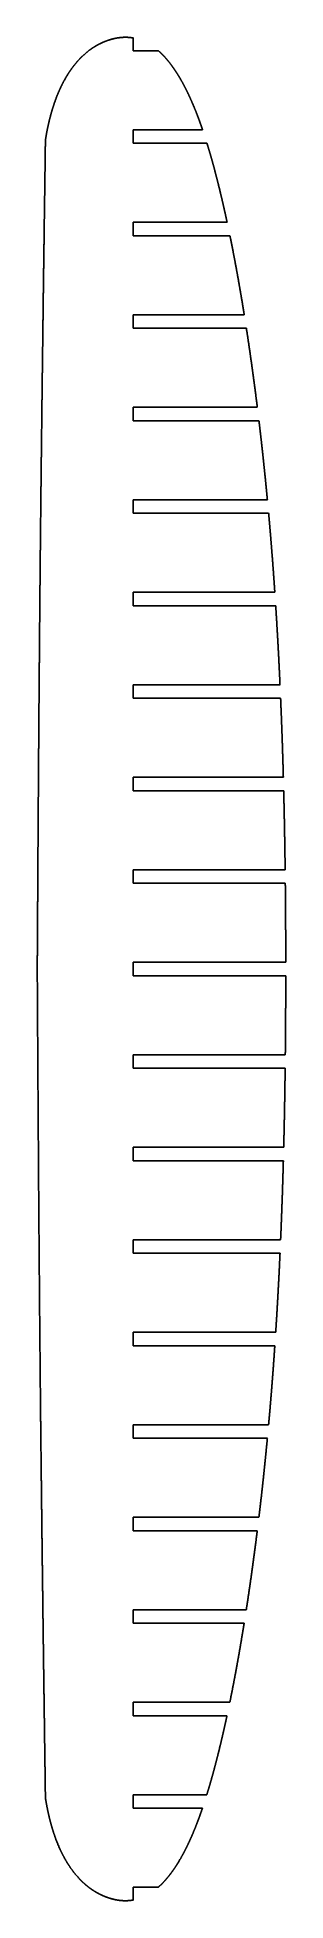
# Model space of a CAD drawing. Header units: metres. Extents: x 0 to 70, y -262 to 262.
import ezdxf

# ---------------------------------------------------------------- set-up
doc = ezdxf.new("R2010")
doc.units = ezdxf.units.M

msp = doc.modelspace()

# ---------------------------------------------------------------- linework, layer by layer
for p, q in [((26.99, 258.1, 1029), (34.04, 258.1, 1029)), ((26.99, 235.9, 1029), (46.48, 235.9, 1029)), ((26.99, 232.1, 1029), (47.71, 232.1, 1029)), ((26.99, 209.9, 1029), (53.38, 209.9, 1029)), ((26.99, 206.1, 1029), (54.18, 206.1, 1029)), ((26.99, 183.9, 1029), (58.2, 183.9, 1029)), ((26.99, 180.1, 1029), (58.8, 180.1, 1029)), ((26.99, 157.9, 1029), (61.88, 157.9, 1029)), ((26.99, 154.1, 1029), (62.34, 154.1, 1029)), ((26.99, 131.9, 1029), (64.71, 131.9, 1029)), ((26.99, 128.1, 1029), (65.06, 128.1, 1029)), ((26.99, 105.9, 1029), (66.8, 105.9, 1029)), ((26.99, 102.1, 1029), (67.05, 102.1, 1029)), ((26.99, 79.9, 1029), (68.26, 79.9, 1029)), ((26.99, 76.1, 1029), (68.43, 76.1, 1029)), ((26.99, 53.9, 1029), (69.2, 53.9, 1029)), ((26.99, 50.1, 1029), (69.3, 50.1, 1029)), ((26.99, 27.9, 1029), (69.71, 27.9, 1029)), ((26.99, 24.1, 1029), (69.75, 24.1, 1029)), ((26.99, 1.9, 1029), (69.87, 1.9, 1029)), ((26.99, -1.9, 1029), (69.87, -1.9, 1029)), ((26.99, -24.1, 1029), (69.75, -24.1, 1029)), ((26.99, -27.9, 1029), (69.71, -27.9, 1029)), ((26.99, -50.1, 1029), (69.3, -50.1, 1029)), ((26.99, -53.9, 1029), (69.2, -53.9, 1029)), ((26.99, -76.1, 1029), (68.43, -76.1, 1029)), ((26.99, -79.9, 1029), (68.27, -79.9, 1029)), ((26.99, -102.1, 1029), (67.05, -102.1, 1029)), ((26.99, -105.9, 1029), (66.8, -105.9, 1029)), ((26.99, -128.1, 1029), (65.05, -128.1, 1029)), ((26.99, -131.9, 1029), (64.7, -131.9, 1029)), ((26.99, -154.1, 1029), (62.33, -154.1, 1029)), ((26.99, -157.9, 1029), (61.86, -157.9, 1029)), ((26.99, -180.1, 1029), (58.77, -180.1, 1029)), ((26.99, -183.9, 1029), (58.17, -183.9, 1029)), ((26.99, -206.1, 1029), (54.15, -206.1, 1029)), ((26.99, -209.9, 1029), (53.35, -209.9, 1029)), ((26.99, -232.1, 1029), (47.67, -232.1, 1029)), ((26.99, -235.9, 1029), (46.44, -235.9, 1029)), ((26.99, -258.1, 1029), (34.01, -258.1, 1029))]:
    msp.add_line(p, q)
for points, knots in [([(26.99, 261.68, 1029), (26.99, 261.68, 1029), (26.99, 261.68, 1029), (26.99, 261.68, 1029), (26.99, 261.68, 1029), (26.99, 261.68, 1029), (26.99, 261.68, 1029), (26.99, 261.68, 1029), (26.36, 261.79, 1029), (25.72, 261.87, 1029), (25.08, 261.9, 1029), (24.44, 261.9, 1029), (23.8, 261.86, 1029), (23.17, 261.79, 1029), (22.54, 261.69, 1029), (21.66, 261.51, 1029), (21.42, 261.45, 1029), (21.17, 261.39, 1029), (20.92, 261.32, 1029), (20.67, 261.25, 1029), (20.43, 261.18, 1029), (20.18, 261.1, 1029), (19.11, 260.74, 1029), (18.31, 260.41, 1029), (17.52, 260.05, 1029), (16.75, 259.64, 1029), (16, 259.19, 1029), (15.28, 258.7, 1029), (14.59, 258.18, 1029), (13, 256.88, 1029), (12.14, 256.07, 1029), (11.32, 255.21, 1029), (10.55, 254.3, 1029), (9.83, 253.36, 1029), (9.16, 252.38, 1029), (8.53, 251.38, 1029), (7.43, 249.47, 1029), (6.95, 248.57, 1029), (6.51, 247.65, 1029), (6.09, 246.72, 1029), (5.69, 245.78, 1029), (5.32, 244.83, 1029), (4.98, 243.87, 1029), (4.26, 241.69, 1029), (3.89, 240.46, 1029), (3.55, 239.23, 1029), (3.25, 237.98, 1029), (2.97, 236.73, 1029), (2.72, 235.48, 1029), (2.5, 234.22, 1029), (2.3, 232.95, 1029)], [0, 0, 0, 0, 0, 0, 0, 0, 0, 0.000055, 0.000055, 0.000055, 0.000055, 0.000055, 0.000055, 0.000055, 0.123267, 0.123267, 0.123267, 0.123267, 0.123267, 0.123267, 0.123267, 0.172522, 0.172522, 0.172522, 0.172522, 0.172522, 0.172522, 0.172522, 0.337633, 0.337633, 0.337633, 0.337633, 0.337633, 0.337633, 0.337633, 0.562753, 0.562753, 0.562753, 0.562753, 0.562753, 0.562753, 0.562753, 0.756719, 0.756719, 0.756719, 0.756719, 0.756719, 0.756719, 0.756719, 1, 1, 1, 1, 1, 1, 1, 1, 1]), ([(46.48, 235.9, 1029), (46.45, 235.97, 1029), (46.43, 236.05, 1029), (46.4, 236.12, 1029), (46.38, 236.2, 1029), (46.35, 236.27, 1029), (46.33, 236.34, 1029), (46.3, 236.42, 1029), (46.07, 237.08, 1029), (45.86, 237.67, 1029), (45.65, 238.26, 1029), (45.44, 238.84, 1029), (45.22, 239.43, 1029), (45, 240.01, 1029), (44.77, 240.59, 1029), (44.14, 242.16, 1029), (43.74, 243.14, 1029), (43.32, 244.12, 1029), (42.88, 245.09, 1029), (42.43, 246.05, 1029), (41.96, 247, 1029), (41.48, 247.95, 1029), (40.55, 249.66, 1029), (40.11, 250.44, 1029), (39.65, 251.2, 1029), (39.18, 251.95, 1029), (38.69, 252.7, 1029), (38.19, 253.43, 1029), (37.66, 254.14, 1029), (36.76, 255.28, 1029), (36.4, 255.71, 1029), (36.03, 256.13, 1029), (35.66, 256.55, 1029), (35.27, 256.95, 1029), (34.87, 257.35, 1029), (34.46, 257.73, 1029), (34.04, 258.1, 1029)], [0, 0, 0, 0, 0, 0, 0, 0, 0, 0.024114, 0.024114, 0.024114, 0.024114, 0.024114, 0.024114, 0.024114, 0.218389, 0.218389, 0.218389, 0.218389, 0.218389, 0.218389, 0.218389, 0.549039, 0.549039, 0.549039, 0.549039, 0.549039, 0.549039, 0.549039, 0.825492, 0.825492, 0.825492, 0.825492, 0.825492, 0.825492, 0.825492, 1, 1, 1, 1, 1, 1, 1, 1, 1]), ([(2.3, 232.95, 1029), (2.3, 232.95, 1029), (2.3, 232.95, 1029), (2.3, 232.95, 1029), (2.3, 232.95, 1029), (2.3, 232.95, 1029), (2.3, 232.95, 1029), (2.3, 232.95, 1029), (2.3, 232.95, 1029), (2.3, 232.95, 1029), (2.3, 232.95, 1029), (2.3, 232.94, 1029), (2.3, 232.94, 1029), (2.3, 232.93, 1029), (2.3, 232.92, 1029), (2.3, 232.9, 1029), (2.3, 232.89, 1029), (2.3, 232.88, 1029), (2.3, 232.86, 1029), (2.3, 232.84, 1029), (2.3, 232.82, 1029), (2.3, 232.79, 1029), (2.3, 232.74, 1029), (2.3, 232.72, 1029), (2.3, 232.7, 1029), (2.3, 232.68, 1029), (2.3, 232.65, 1029), (2.3, 232.63, 1029), (2.3, 232.6, 1029), (2.3, 232.52, 1029), (2.3, 232.48, 1029), (2.3, 232.43, 1029), (2.3, 232.37, 1029), (2.29, 232.32, 1029), (2.29, 232.25, 1029), (2.29, 232.19, 1029), (2.29, 232.04, 1029), (2.29, 231.95, 1029), (2.29, 231.86, 1029), (2.29, 231.76, 1029), (2.29, 231.66, 1029), (2.28, 231.55, 1029), (2.28, 231.44, 1029), (2.28, 231.09, 1029), (2.28, 230.88, 1029), (2.27, 230.66, 1029), (2.27, 230.44, 1029), (2.27, 230.22, 1029), (2.26, 230, 1029), (2.26, 229.78, 1029), (2.25, 229.2, 1029), (2.25, 228.84, 1029), (2.24, 228.48, 1029), (2.24, 228.12, 1029), (2.23, 227.76, 1029), (2.23, 227.39, 1029), (2.22, 227.03, 1029), (2.21, 225.9, 1029), (2.2, 225.13, 1029), (2.19, 224.35, 1029), (2.18, 223.58, 1029), (2.17, 222.81, 1029), (2.15, 222.04, 1029), (2.14, 221.27, 1029), (2.13, 219.98, 1029), (2.12, 219.44, 1029), (2.11, 218.89, 1029), (2.1, 218.32, 1029), (2.1, 217.73, 1029), (2.09, 217.13, 1029), (2.08, 216.5, 1029), (2.07, 215.52, 1029), (2.06, 215.19, 1029), (2.06, 214.85, 1029), (2.05, 214.51, 1029), (2.05, 214.18, 1029), (2.04, 213.84, 1029), (2.04, 213.5, 1029), (2.03, 212.75, 1029), (2.02, 212.33, 1029), (2.02, 211.91, 1029), (2.01, 211.48, 1029), (2, 211.04, 1029), (2, 210.59, 1029), (1.99, 210.14, 1029), (1.96, 207.55, 1029), (1.93, 205.41, 1029), (1.9, 203.27, 1029), (1.87, 201.13, 1029), (1.84, 198.99, 1029), (1.81, 196.85, 1029), (1.78, 194.71, 1029), (1.68, 187, 1029), (1.61, 181.43, 1029), (1.54, 175.86, 1029), (1.47, 170.3, 1029), (1.4, 164.73, 1029), (1.33, 159.16, 1029), (1.27, 153.6, 1029), (1.16, 144.12, 1029), (1.11, 140.21, 1029), (1.07, 136.3, 1029), (1.03, 132.39, 1029), (0.98, 128.49, 1029), (0.94, 124.58, 1029), (0.9, 120.67, 1029), (0.83, 112.85, 1029), (0.79, 108.93, 1029), (0.75, 105.02, 1029), (0.72, 101.1, 1029), (0.68, 97.19, 1029), (0.65, 93.27, 1029), (0.62, 89.36, 1029), (0.56, 82.22, 1029), (0.53, 79, 1029), (0.51, 75.78, 1029), (0.48, 72.55, 1029), (0.46, 69.33, 1029), (0.44, 66.11, 1029), (0.41, 62.88, 1029), (0.37, 56.78, 1029), (0.35, 53.9, 1029), (0.33, 51.02, 1029), (0.31, 48.14, 1029), (0.29, 45.27, 1029), (0.27, 42.39, 1029), (0.25, 39.51, 1029), (0.22, 34.73, 1029), (0.21, 32.83, 1029), (0.2, 30.93, 1029), (0.19, 29.03, 1029), (0.17, 27.13, 1029), (0.16, 25.23, 1029), (0.15, 23.33, 1029), (0.14, 20.76, 1029), (0.13, 20.08, 1029), (0.13, 19.4, 1029), (0.12, 18.72, 1029), (0.12, 18.04, 1029), (0.11, 17.36, 1029), (0.11, 16.68, 1029), (0.1, 15.4, 1029), (0.1, 14.81, 1029), (0.1, 14.21, 1029), (0.09, 13.62, 1029), (0.09, 13.02, 1029), (0.08, 12.43, 1029), (0.08, 11.83, 1029), (0.07, 10.55, 1029), (0.07, 9.86, 1029), (0.06, 9.17, 1029), (0.06, 8.48, 1029), (0.06, 7.79, 1029), (0.05, 7.1, 1029), (0.05, 6.41, 1029), (0.04, 5.36, 1029), (0.04, 5.01, 1029), (0.04, 4.65, 1029), (0.03, 4.3, 1029), (0.03, 3.94, 1029), (0.03, 3.59, 1029), (0.03, 3.23, 1029), (0.03, 2.68, 1029), (0.02, 2.5, 1029), (0.02, 2.32, 1029), (0.02, 2.15, 1029), (0.02, 2, 1029), (0.02, 1.85, 1029), (0.02, 1.71, 1029), (0.02, 1.47, 1029), (0.02, 1.36, 1029), (0.02, 1.24, 1029), (0.02, 1.13, 1029), (0.02, 1.02, 1029), (0.01, 0.91, 1029), (0.01, 0.8, 1029), (0.01, 0.65, 1029), (0.01, 0.62, 1029), (0.01, 0.58, 1029), (0.01, 0.55, 1029), (0.01, 0.52, 1029), (0.01, 0.49, 1029), (0.01, 0.46, 1029), (0.01, 0.38, 1029), (0.01, 0.34, 1029), (0.01, 0.3, 1029), (0.01, 0.27, 1029), (0.01, 0.24, 1029), (0.01, 0.21, 1029), (0.01, 0.18, 1029), (0.01, 0.13, 1029), (0.01, 0.11, 1029), (0.01, 0.09, 1029), (0.01, 0.08, 1029), (0.01, 0.06, 1029), (0.01, 0.05, 1029), (0.01, 0.04, 1029), (0.01, 0.03, 1029), (0.01, 0.02, 1029), (0.01, 0.01, 1029), (0.01, 0.01, 1029), (0.01, 0, 1029), (0.01, 0, 1029), (0.01, 0, 1029), (0.01, 0, 1029), (0.01, 0, 1029), (0.01, 0, 1029), (0.01, 0, 1029), (0.01, 0, 1029), (0.01, 0, 1029), (0.01, -0.01, 1029), (0.01, -0.02, 1029), (0.01, -0.03, 1029), (0.01, -0.03, 1029), (0.01, -0.05, 1029), (0.01, -0.06, 1029), (0.01, -0.08, 1029), (0.01, -0.1, 1029), (0.01, -0.14, 1029), (0.01, -0.17, 1029), (0.01, -0.2, 1029), (0.01, -0.24, 1029), (0.01, -0.28, 1029), (0.01, -0.32, 1029), (0.01, -0.37, 1029), (0.01, -0.47, 1029), (0.01, -0.52, 1029), (0.01, -0.57, 1029), (0.01, -0.63, 1029), (0.01, -0.69, 1029), (0.01, -0.76, 1029), (0.01, -0.83, 1029), (0.01, -0.98, 1029), (0.02, -1.06, 1029), (0.02, -1.14, 1029), (0.02, -1.23, 1029), (0.02, -1.33, 1029), (0.02, -1.43, 1029), (0.02, -1.54, 1029), (0.02, -1.87, 1029), (0.02, -2.09, 1029), (0.02, -2.31, 1029), (0.02, -2.53, 1029), (0.03, -2.75, 1029), (0.03, -2.97, 1029), (0.03, -3.19, 1029), (0.03, -3.77, 1029), (0.03, -4.13, 1029), (0.04, -4.5, 1029), (0.04, -4.86, 1029), (0.04, -5.23, 1029), (0.04, -5.59, 1029), (0.05, -5.95, 1029), (0.05, -7.09, 1029), (0.06, -7.87, 1029), (0.06, -8.64, 1029), (0.07, -9.42, 1029), (0.07, -10.19, 1029), (0.08, -10.97, 1029), (0.08, -11.75, 1029), (0.09, -13.04, 1029), (0.09, -13.58, 1029), (0.09, -14.14, 1029), (0.1, -14.71, 1029), (0.1, -15.3, 1029), (0.11, -15.91, 1029), (0.11, -16.54, 1029), (0.12, -17.52, 1029), (0.12, -17.86, 1029), (0.12, -18.2, 1029), (0.12, -18.53, 1029), (0.12, -18.87, 1029), (0.13, -19.21, 1029), (0.13, -19.55, 1029), (0.13, -20.3, 1029), (0.13, -20.73, 1029), (0.14, -21.15, 1029), (0.14, -21.59, 1029), (0.14, -22.03, 1029), (0.15, -22.47, 1029), (0.15, -22.93, 1029), (0.16, -25.54, 1029), (0.18, -27.69, 1029), (0.19, -29.84, 1029), (0.2, -31.99, 1029), (0.22, -34.14, 1029), (0.23, -36.29, 1029), (0.25, -38.44, 1029), (0.3, -46.18, 1029), (0.33, -51.76, 1029), (0.37, -57.35, 1029), (0.41, -62.94, 1029), (0.45, -68.52, 1029), (0.49, -74.11, 1029), (0.54, -79.7, 1029), (0.62, -89.2, 1029), (0.65, -93.11, 1029), (0.68, -97.02, 1029), (0.72, -100.94, 1029), (0.75, -104.85, 1029), (0.79, -108.76, 1029), (0.83, -112.68, 1029), (0.9, -120.5, 1029), (0.94, -124.41, 1029), (0.98, -128.32, 1029), (1.02, -132.23, 1029), (1.07, -136.14, 1029), (1.11, -140.05, 1029), (1.16, -143.96, 1029), (1.24, -151.08, 1029), (1.28, -154.29, 1029), (1.31, -157.51, 1029), (1.35, -160.72, 1029), (1.39, -163.93, 1029), (1.43, -167.15, 1029), (1.47, -170.36, 1029), (1.55, -176.44, 1029), (1.58, -179.31, 1029), (1.62, -182.17, 1029), (1.66, -185.04, 1029), (1.69, -187.91, 1029), (1.73, -190.78, 1029), (1.77, -193.64, 1029), (1.83, -198.4, 1029), (1.86, -200.29, 1029), (1.88, -202.18, 1029), (1.91, -204.07, 1029), (1.94, -205.96, 1029), (1.96, -207.85, 1029), (1.99, -209.74, 1029), (2.02, -212.3, 1029), (2.03, -212.98, 1029), (2.04, -213.66, 1029), (2.05, -214.33, 1029), (2.06, -215.01, 1029), (2.07, -215.69, 1029), (2.08, -216.36, 1029), (2.09, -217.63, 1029), (2.1, -218.22, 1029), (2.11, -218.81, 1029), (2.12, -219.41, 1029), (2.13, -220, 1029), (2.13, -220.59, 1029), (2.14, -221.18, 1029), (2.16, -222.46, 1029), (2.17, -223.15, 1029), (2.18, -223.83, 1029), (2.19, -224.52, 1029), (2.2, -225.21, 1029), (2.21, -225.89, 1029), (2.22, -226.58, 1029), (2.23, -227.62, 1029), (2.24, -227.97, 1029), (2.24, -228.33, 1029), (2.25, -228.68, 1029), (2.25, -229.03, 1029), (2.25, -229.39, 1029), (2.26, -229.74, 1029), (2.27, -230.29, 1029), (2.27, -230.47, 1029), (2.27, -230.65, 1029), (2.27, -230.81, 1029), (2.28, -230.97, 1029), (2.28, -231.12, 1029), (2.28, -231.25, 1029), (2.28, -231.5, 1029), (2.29, -231.61, 1029), (2.29, -231.72, 1029), (2.29, -231.83, 1029), (2.29, -231.94, 1029), (2.29, -232.05, 1029), (2.29, -232.16, 1029), (2.29, -232.3, 1029), (2.3, -232.34, 1029), (2.3, -232.37, 1029), (2.3, -232.41, 1029), (2.3, -232.44, 1029), (2.3, -232.47, 1029), (2.3, -232.5, 1029), (2.3, -232.57, 1029), (2.3, -232.61, 1029), (2.3, -232.65, 1029), (2.3, -232.69, 1029), (2.3, -232.72, 1029), (2.3, -232.75, 1029), (2.3, -232.77, 1029), (2.3, -232.82, 1029), (2.3, -232.84, 1029), (2.3, -232.86, 1029), (2.3, -232.88, 1029), (2.3, -232.89, 1029), (2.3, -232.9, 1029), (2.3, -232.91, 1029), (2.3, -232.93, 1029), (2.3, -232.93, 1029), (2.3, -232.94, 1029), (2.3, -232.94, 1029), (2.3, -232.94, 1029), (2.3, -232.94, 1029), (2.3, -232.95, 1029), (2.3, -232.95, 1029), (2.3, -232.95, 1029), (2.3, -232.95, 1029), (2.3, -232.95, 1029), (2.3, -232.95, 1029), (2.3, -232.95, 1029), (2.3, -232.95, 1029), (2.3, -232.95, 1029)], [0, 0, 0, 0, 0, 0, 0, 0, 0, 0.003151, 0.003151, 0.003151, 0.003151, 0.003151, 0.003151, 0.003151, 0.006443, 0.006443, 0.006443, 0.006443, 0.006443, 0.006443, 0.006443, 0.010064, 0.010064, 0.010064, 0.010064, 0.010064, 0.010064, 0.010064, 0.012368, 0.012368, 0.012368, 0.012368, 0.012368, 0.012368, 0.012368, 0.015659, 0.015659, 0.015659, 0.015659, 0.015659, 0.015659, 0.015659, 0.01928, 0.01928, 0.01928, 0.01928, 0.01928, 0.01928, 0.01928, 0.02568, 0.02568, 0.02568, 0.02568, 0.02568, 0.02568, 0.02568, 0.036288, 0.036288, 0.036288, 0.036288, 0.036288, 0.036288, 0.036288, 0.058862, 0.058862, 0.058862, 0.058862, 0.058862, 0.058862, 0.058862, 0.074061, 0.074061, 0.074061, 0.074061, 0.074061, 0.074061, 0.074061, 0.082047, 0.082047, 0.082047, 0.082047, 0.082047, 0.082047, 0.082047, 0.091822, 0.091822, 0.091822, 0.091822, 0.091822, 0.091822, 0.091822, 0.137649, 0.137649, 0.137649, 0.137649, 0.137649, 0.137649, 0.137649, 0.256848, 0.256848, 0.256848, 0.256848, 0.256848, 0.256848, 0.256848, 0.340534, 0.340534, 0.340534, 0.340534, 0.340534, 0.340534, 0.340534, 0.424336, 0.424336, 0.424336, 0.424336, 0.424336, 0.424336, 0.424336, 0.493347, 0.493347, 0.493347, 0.493347, 0.493347, 0.493347, 0.493347, 0.554987, 0.554987, 0.554987, 0.554987, 0.554987, 0.554987, 0.554987, 0.595649, 0.595649, 0.595649, 0.595649, 0.595649, 0.595649, 0.595649, 0.610205, 0.610205, 0.610205, 0.610205, 0.610205, 0.610205, 0.610205, 0.622942, 0.622942, 0.622942, 0.622942, 0.622942, 0.622942, 0.622942, 0.637726, 0.637726, 0.637726, 0.637726, 0.637726, 0.637726, 0.637726, 0.645335, 0.645335, 0.645335, 0.645335, 0.645335, 0.645335, 0.645335, 0.649536, 0.649536, 0.649536, 0.649536, 0.649536, 0.649536, 0.649536, 0.653092, 0.653092, 0.653092, 0.653092, 0.653092, 0.653092, 0.653092, 0.654314, 0.654314, 0.654314, 0.654314, 0.654314, 0.654314, 0.654314, 0.656351, 0.656351, 0.656351, 0.656351, 0.656351, 0.656351, 0.656351, 0.658388, 0.658388, 0.658388, 0.658388, 0.658388, 0.658388, 0.658388, 0.660551, 0.660551, 0.660551, 0.660551, 0.660551, 0.660551, 0.660551, 0.662606, 0.662606, 0.662606, 0.662606, 0.662606, 0.662606, 0.662606, 0.664643, 0.664643, 0.664643, 0.664643, 0.664643, 0.664643, 0.664643, 0.666679, 0.666679, 0.666679, 0.666679, 0.666679, 0.666679, 0.666679, 0.668376, 0.668376, 0.668376, 0.668376, 0.668376, 0.668376, 0.668376, 0.670073, 0.670073, 0.670073, 0.670073, 0.670073, 0.670073, 0.670073, 0.673372, 0.673372, 0.673372, 0.673372, 0.673372, 0.673372, 0.673372, 0.678842, 0.678842, 0.678842, 0.678842, 0.678842, 0.678842, 0.678842, 0.69048, 0.69048, 0.69048, 0.69048, 0.69048, 0.69048, 0.69048, 0.698317, 0.698317, 0.698317, 0.698317, 0.698317, 0.698317, 0.698317, 0.702434, 0.702434, 0.702434, 0.702434, 0.702434, 0.702434, 0.702434, 0.707473, 0.707473, 0.707473, 0.707473, 0.707473, 0.707473, 0.707473, 0.731095, 0.731095, 0.731095, 0.731095, 0.731095, 0.731095, 0.731095, 0.792457, 0.792457, 0.792457, 0.792457, 0.792457, 0.792457, 0.792457, 0.83544, 0.83544, 0.83544, 0.83544, 0.83544, 0.83544, 0.83544, 0.878381, 0.878381, 0.878381, 0.878381, 0.878381, 0.878381, 0.878381, 0.913679, 0.913679, 0.913679, 0.913679, 0.913679, 0.913679, 0.913679, 0.94517, 0.94517, 0.94517, 0.94517, 0.94517, 0.94517, 0.94517, 0.96593, 0.96593, 0.96593, 0.96593, 0.96593, 0.96593, 0.96593, 0.97336, 0.97336, 0.97336, 0.97336, 0.97336, 0.97336, 0.97336, 0.979861, 0.979861, 0.979861, 0.979861, 0.979861, 0.979861, 0.979861, 0.987408, 0.987408, 0.987408, 0.987408, 0.987408, 0.987408, 0.987408, 0.991291, 0.991291, 0.991291, 0.991291, 0.991291, 0.991291, 0.991291, 0.993436, 0.993436, 0.993436, 0.993436, 0.993436, 0.993436, 0.993436, 0.995251, 0.995251, 0.995251, 0.995251, 0.995251, 0.995251, 0.995251, 0.995875, 0.995875, 0.995875, 0.995875, 0.995875, 0.995875, 0.995875, 0.996915, 0.996915, 0.996915, 0.996915, 0.996915, 0.996915, 0.996915, 0.997955, 0.997955, 0.997955, 0.997955, 0.997955, 0.997955, 0.997955, 0.998683, 0.998683, 0.998683, 0.998683, 0.998683, 0.998683, 0.998683, 1, 1, 1, 1, 1, 1, 1, 1, 1]), ([(53.38, 209.9, 1029), (53.13, 211.06, 1029), (52.88, 212.22, 1029), (52.62, 213.38, 1029), (52.36, 214.54, 1029), (52.09, 215.7, 1029), (51.82, 216.86, 1029), (51.54, 218.01, 1029), (50.89, 220.69, 1029), (50.51, 222.2, 1029), (50.12, 223.72, 1029), (49.71, 225.23, 1029), (49.3, 226.74, 1029), (48.88, 228.24, 1029), (48.43, 229.74, 1029), (47.95, 231.35, 1029), (47.91, 231.46, 1029), (47.88, 231.56, 1029), (47.85, 231.67, 1029), (47.81, 231.78, 1029), (47.78, 231.89, 1029), (47.75, 231.99, 1029), (47.71, 232.1, 1029)], [0, 0, 0, 0, 0, 0, 0, 0, 0, 0.414765, 0.414765, 0.414765, 0.414765, 0.414765, 0.414765, 0.414765, 0.960436, 0.960436, 0.960436, 0.960436, 0.960436, 0.960436, 0.960436, 1, 1, 1, 1, 1, 1, 1, 1, 1]), ([(58.2, 183.9, 1029), (58.15, 184.19, 1029), (58.11, 184.48, 1029), (58.06, 184.77, 1029), (58.01, 185.06, 1029), (57.96, 185.35, 1029), (57.92, 185.64, 1029), (57.87, 185.93, 1029), (57.41, 188.72, 1029), (56.99, 191.21, 1029), (56.56, 193.7, 1029), (56.11, 196.18, 1029), (55.65, 198.67, 1029), (55.18, 201.15, 1029), (54.69, 203.63, 1029), (54.18, 206.1, 1029)], [0, 0, 0, 0, 0, 0, 0, 0, 0, 0.10432, 0.10432, 0.10432, 0.10432, 0.10432, 0.10432, 0.10432, 1, 1, 1, 1, 1, 1, 1, 1, 1]), ([(64.71, 131.9, 1029), (64.63, 132.72, 1029), (64.55, 133.54, 1029), (64.47, 134.36, 1029), (64.4, 135.18, 1029), (64.31, 136, 1029), (64.23, 136.82, 1029), (64.15, 137.64, 1029), (63.95, 139.6, 1029), (63.83, 140.75, 1029), (63.71, 141.89, 1029), (63.59, 143.04, 1029), (63.47, 144.18, 1029), (63.35, 145.32, 1029), (63.22, 146.45, 1029), (63, 148.4, 1029), (62.91, 149.22, 1029), (62.82, 150.03, 1029), (62.72, 150.85, 1029), (62.63, 151.66, 1029), (62.53, 152.47, 1029), (62.44, 153.29, 1029), (62.34, 154.1, 1029)], [0, 0, 0, 0, 0, 0, 0, 0, 0, 0.293721, 0.293721, 0.293721, 0.293721, 0.293721, 0.293721, 0.293721, 0.704969, 0.704969, 0.704969, 0.704969, 0.704969, 0.704969, 0.704969, 1, 1, 1, 1, 1, 1, 1, 1, 1]), ([(66.8, 105.9, 1029), (66.76, 106.5, 1029), (66.72, 107.09, 1029), (66.68, 107.69, 1029), (66.64, 108.29, 1029), (66.6, 108.89, 1029), (66.55, 109.48, 1029), (66.51, 110.08, 1029), (66.31, 112.86, 1029), (66.15, 115.04, 1029), (65.98, 117.22, 1029), (65.81, 119.39, 1029), (65.63, 121.57, 1029), (65.44, 123.75, 1029), (65.25, 125.92, 1029), (65.06, 128.1, 1029)], [0, 0, 0, 0, 0, 0, 0, 0, 0, 0.215127, 0.215127, 0.215127, 0.215127, 0.215127, 0.215127, 0.215127, 1, 1, 1, 1, 1, 1, 1, 1, 1]), ([(69.2, 53.9, 1029), (69.13, 56.43, 1029), (69.06, 58.96, 1029), (68.98, 61.49, 1029), (68.9, 64.02, 1029), (68.81, 66.55, 1029), (68.72, 69.07, 1029), (68.62, 71.6, 1029), (68.5, 74.38, 1029), (68.49, 74.62, 1029), (68.48, 74.87, 1029), (68.47, 75.12, 1029), (68.46, 75.36, 1029), (68.45, 75.61, 1029), (68.44, 75.85, 1029), (68.43, 76.1, 1029)], [0, 0, 0, 0, 0, 0, 0, 0, 0, 0.911274, 0.911274, 0.911274, 0.911274, 0.911274, 0.911274, 0.911274, 1, 1, 1, 1, 1, 1, 1, 1, 1]), ([(62.33, -154.1, 1029), (62.41, -153.41, 1029), (62.49, -152.72, 1029), (62.57, -152.04, 1029), (62.65, -151.35, 1029), (62.73, -150.66, 1029), (62.81, -149.97, 1029), (62.89, -149.29, 1029), (63.21, -146.51, 1029), (63.44, -144.43, 1029), (63.66, -142.34, 1029), (63.88, -140.25, 1029), (64.09, -138.17, 1029), (64.3, -136.08, 1029), (64.51, -133.99, 1029), (64.7, -131.9, 1029)], [0, 0, 0, 0, 0, 0, 0, 0, 0, 0.24811, 0.24811, 0.24811, 0.24811, 0.24811, 0.24811, 0.24811, 1, 1, 1, 1, 1, 1, 1, 1, 1]), ([(54.15, -206.1, 1029), (54.63, -203.74, 1029), (55.1, -201.37, 1029), (55.56, -199, 1029), (56, -196.63, 1029), (56.43, -194.26, 1029), (56.84, -191.89, 1029), (57.25, -189.51, 1029), (57.71, -186.73, 1029), (57.78, -186.32, 1029), (57.85, -185.92, 1029), (57.91, -185.52, 1029), (57.98, -185.11, 1029), (58.04, -184.71, 1029), (58.11, -184.3, 1029), (58.17, -183.9, 1029)], [0, 0, 0, 0, 0, 0, 0, 0, 0, 0.854877, 0.854877, 0.854877, 0.854877, 0.854877, 0.854877, 0.854877, 1, 1, 1, 1, 1, 1, 1, 1, 1]), ([(47.67, -232.1, 1029), (48.17, -230.5, 1029), (48.65, -228.89, 1029), (49.11, -227.28, 1029), (49.56, -225.67, 1029), (49.99, -224.05, 1029), (50.41, -222.42, 1029), (50.82, -220.8, 1029), (51.5, -218.02, 1029), (51.78, -216.86, 1029), (52.05, -215.7, 1029), (52.32, -214.54, 1029), (52.59, -213.38, 1029), (52.84, -212.22, 1029), (53.1, -211.06, 1029), (53.35, -209.9, 1029)], [0, 0, 0, 0, 0, 0, 0, 0, 0, 0.585042, 0.585042, 0.585042, 0.585042, 0.585042, 0.585042, 0.585042, 1, 1, 1, 1, 1, 1, 1, 1, 1]), ([(2.3, -232.95, 1029), (2.57, -234.63, 1029), (2.87, -236.29, 1029), (3.22, -237.95, 1029), (3.62, -239.6, 1029), (4.08, -241.23, 1029), (4.59, -242.85, 1029), (5.17, -244.44, 1029), (6.31, -247.22, 1029), (6.86, -248.41, 1029), (7.44, -249.58, 1029), (8.08, -250.72, 1029), (8.77, -251.84, 1029), (9.51, -252.92, 1029), (10.31, -253.96, 1029), (11.69, -255.54, 1029), (12.23, -256.12, 1029), (12.79, -256.68, 1029), (13.37, -257.21, 1029), (13.97, -257.72, 1029), (14.6, -258.21, 1029), (15.25, -258.66, 1029), (16.23, -259.29, 1029), (16.55, -259.48, 1029), (16.87, -259.67, 1029), (17.2, -259.85, 1029), (17.54, -260.02, 1029), (17.88, -260.19, 1029), (18.22, -260.34, 1029), (18.73, -260.57, 1029), (18.9, -260.64, 1029), (19.07, -260.71, 1029), (19.24, -260.77, 1029), (19.41, -260.84, 1029), (19.58, -260.9, 1029), (19.75, -260.96, 1029), (20.09, -261.08, 1029), (20.27, -261.13, 1029), (20.44, -261.19, 1029), (20.61, -261.24, 1029), (20.78, -261.29, 1029), (20.96, -261.33, 1029), (21.13, -261.38, 1029), (22, -261.6, 1029), (22.7, -261.74, 1029), (23.41, -261.84, 1029), (24.12, -261.9, 1029), (24.83, -261.91, 1029), (25.55, -261.88, 1029), (26.26, -261.81, 1029), (26.97, -261.68, 1029), (26.97, -261.68, 1029), (26.97, -261.68, 1029), (26.98, -261.68, 1029), (26.98, -261.68, 1029), (26.98, -261.68, 1029), (26.98, -261.68, 1029), (26.99, -261.68, 1029)], [0, 0, 0, 0, 0, 0, 0, 0, 0, 0.02100505, 0.02100505, 0.02100505, 0.02100505, 0.02100505, 0.02100505, 0.02100505, 0.03723306, 0.03723306, 0.03723306, 0.03723306, 0.03723306, 0.03723306, 0.03723306, 0.04702692, 0.04702692, 0.04702692, 0.04702692, 0.04702692, 0.04702692, 0.04702692, 0.0516876, 0.0516876, 0.0516876, 0.0516876, 0.0516876, 0.0516876, 0.0516876, 0.0539695, 0.0539695, 0.0539695, 0.0539695, 0.0539695, 0.0539695, 0.0539695, 0.05623742, 0.05623742, 0.05623742, 0.05623742, 0.05623742, 0.05623742, 0.05623742, 0.06522631, 0.06522631, 0.06522631, 0.06522631, 0.06522631, 0.06522631, 0.06522631, 0.06526357, 0.06526357, 0.06526357, 0.06526357, 0.06526357, 0.06526357, 0.06526357, 0.06526357, 0.06526357]), ([(34.01, -258.1, 1029), (34.19, -257.94, 1029), (34.38, -257.77, 1029), (34.56, -257.61, 1029), (34.73, -257.44, 1029), (34.91, -257.26, 1029), (35.08, -257.09, 1029), (35.26, -256.91, 1029), (36.11, -256.01, 1029), (36.77, -255.26, 1029), (37.39, -254.48, 1029), (37.98, -253.68, 1029), (38.55, -252.86, 1029), (39.1, -252.02, 1029), (39.62, -251.18, 1029), (40.76, -249.22, 1029), (41.37, -248.11, 1029), (41.95, -246.98, 1029), (42.5, -245.84, 1029), (43.03, -244.68, 1029), (43.54, -243.52, 1029), (44.02, -242.35, 1029), (44.73, -240.59, 1029), (44.95, -240.01, 1029), (45.18, -239.43, 1029), (45.4, -238.84, 1029), (45.61, -238.26, 1029), (45.82, -237.67, 1029), (46.03, -237.08, 1029), (46.26, -236.42, 1029), (46.28, -236.34, 1029), (46.31, -236.27, 1029), (46.34, -236.2, 1029), (46.36, -236.12, 1029), (46.39, -236.05, 1029), (46.41, -235.97, 1029), (46.44, -235.9, 1029)], [0, 0, 0, 0, 0, 0, 0, 0, 0, 0.076551, 0.076551, 0.076551, 0.076551, 0.076551, 0.076551, 0.076551, 0.386799, 0.386799, 0.386799, 0.386799, 0.386799, 0.386799, 0.386799, 0.781358, 0.781358, 0.781358, 0.781358, 0.781358, 0.781358, 0.781358, 0.975648, 0.975648, 0.975648, 0.975648, 0.975648, 0.975648, 0.975648, 1, 1, 1, 1, 1, 1, 1, 1, 1])]:
    msp.add_open_spline(points, degree=8, knots=knots)
for points, degree in [([(26.99, 261.68, 1029), (26.99, 258.1, 1029)], 1), ([(26.99, 235.9, 1029), (26.99, 232.1, 1029)], 1), ([(26.99, 209.9, 1029), (26.99, 206.1, 1029)], 1), ([(26.99, 183.9, 1029), (26.99, 180.1, 1029)], 1), ([(61.88, 157.9, 1029), (61.53, 160.68, 1029), (61.18, 163.46, 1029), (60.81, 166.24, 1029), (60.43, 169.01, 1029), (60.04, 171.79, 1029), (59.64, 174.56, 1029), (59.23, 177.33, 1029), (58.8, 180.1, 1029)], 8), ([(26.99, 157.9, 1029), (26.99, 154.1, 1029)], 1), ([(26.99, 131.9, 1029), (26.99, 128.1, 1029)], 1), ([(26.99, 105.9, 1029), (26.99, 102.1, 1029)], 1), ([(68.26, 79.9, 1029), (68.14, 82.68, 1029), (68.01, 85.45, 1029), (67.86, 88.23, 1029), (67.72, 91, 1029), (67.56, 93.78, 1029), (67.4, 96.55, 1029), (67.23, 99.33, 1029), (67.05, 102.1, 1029)], 8), ([(26.99, 79.9, 1029), (26.99, 76.1, 1029)], 1), ([(26.99, 53.9, 1029), (26.99, 50.1, 1029)], 1), ([(69.71, 27.9, 1029), (69.67, 30.68, 1029), (69.64, 33.45, 1029), (69.59, 36.23, 1029), (69.54, 39, 1029), (69.49, 41.78, 1029), (69.43, 44.55, 1029), (69.37, 47.33, 1029), (69.3, 50.1, 1029)], 8), ([(26.99, 27.9, 1029), (26.99, 24.1, 1029)], 1), ([(69.87, 1.9, 1029), (69.87, 4.68, 1029), (69.87, 7.45, 1029), (69.86, 10.23, 1029), (69.84, 13, 1029), (69.83, 15.78, 1029), (69.81, 18.55, 1029), (69.78, 21.33, 1029), (69.75, 24.1, 1029)], 8), ([(26.99, 1.9, 1029), (26.99, 0, 1029)], 1), ([(26.99, -1.9, 1029), (26.99, 0, 1029)], 1), ([(69.75, -24.1, 1029), (69.78, -21.33, 1029), (69.81, -18.55, 1029), (69.83, -15.78, 1029), (69.84, -13, 1029), (69.86, -10.23, 1029), (69.87, -7.45, 1029), (69.87, -4.68, 1029), (69.87, -1.9, 1029)], 8), ([(26.99, -27.9, 1029), (26.99, -24.1, 1029)], 1), ([(69.3, -50.1, 1029), (69.37, -47.33, 1029), (69.44, -44.55, 1029), (69.49, -41.78, 1029), (69.55, -39, 1029), (69.59, -36.23, 1029), (69.64, -33.45, 1029), (69.68, -30.68, 1029), (69.71, -27.9, 1029)], 8), ([(26.99, -53.9, 1029), (26.99, -50.1, 1029)], 1), ([(68.43, -76.1, 1029), (68.55, -73.33, 1029), (68.66, -70.55, 1029), (68.77, -67.78, 1029), (68.87, -65, 1029), (68.96, -62.23, 1029), (69.05, -59.45, 1029), (69.13, -56.68, 1029), (69.2, -53.9, 1029)], 8), ([(26.99, -79.9, 1029), (26.99, -76.1, 1029)], 1), ([(67.05, -102.1, 1029), (67.23, -99.33, 1029), (67.4, -96.55, 1029), (67.56, -93.78, 1029), (67.72, -91, 1029), (67.87, -88.23, 1029), (68.01, -85.45, 1029), (68.14, -82.68, 1029), (68.27, -79.9, 1029)], 8), ([(26.99, -105.9, 1029), (26.99, -102.1, 1029)], 1), ([(65.05, -128.1, 1029), (65.3, -125.33, 1029), (65.54, -122.55, 1029), (65.78, -119.78, 1029), (66, -117.01, 1029), (66.21, -114.23, 1029), (66.42, -111.45, 1029), (66.61, -108.68, 1029), (66.8, -105.9, 1029)], 8), ([(26.99, -131.9, 1029), (26.99, -128.1, 1029)], 1), ([(26.99, -157.9, 1029), (26.99, -154.1, 1029)], 1), ([(58.77, -180.1, 1029), (59.2, -177.33, 1029), (59.62, -174.56, 1029), (60.02, -171.79, 1029), (60.41, -169.01, 1029), (60.79, -166.24, 1029), (61.16, -163.46, 1029), (61.52, -160.68, 1029), (61.86, -157.9, 1029)], 8), ([(26.99, -183.9, 1029), (26.99, -180.1, 1029)], 1), ([(26.99, -209.9, 1029), (26.99, -206.1, 1029)], 1), ([(26.99, -235.9, 1029), (26.99, -232.1, 1029)], 1), ([(26.99, -261.68, 1029), (26.99, -258.1, 1029)], 1)]:
    msp.add_open_spline(points, degree=degree)

doc.saveas('drawing.dxf')
